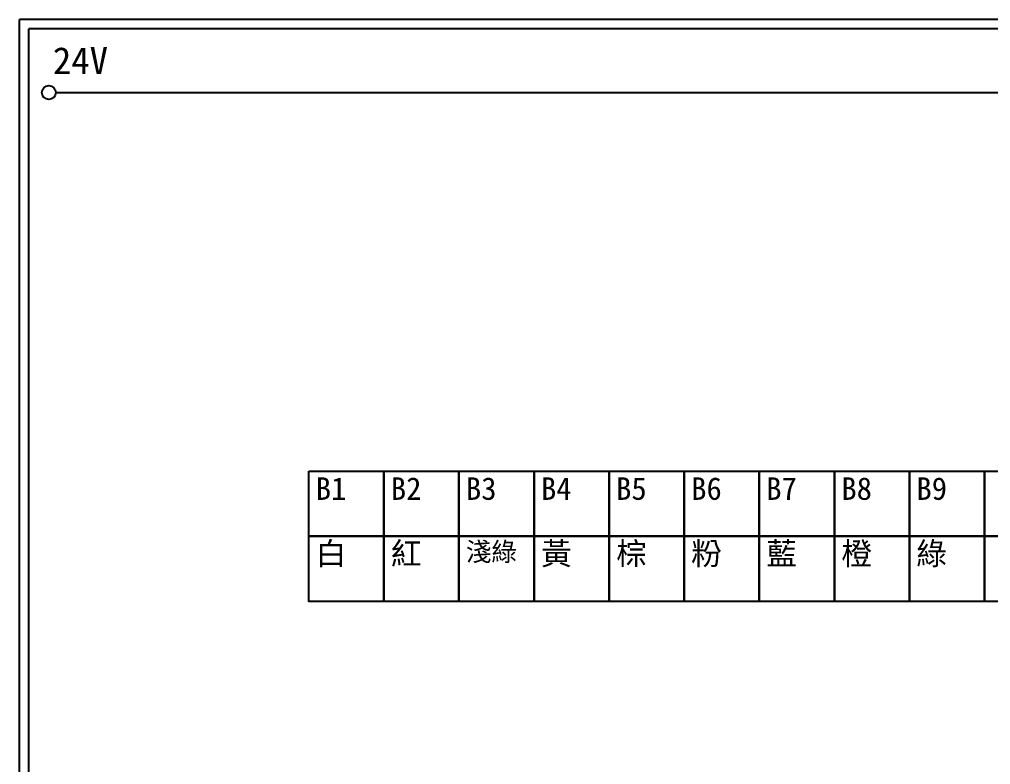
# Model space of a CAD drawing. Extents: x 627 to 914, y 3 to 207.
# Drawn here: x 627.2 to 756.7, y 107.6 to 207 of the extents above; entities that cross this region are included whole.
import ezdxf

# ---------------------------------------------------------------- set-up
doc = ezdxf.new("R2010")
doc.units = 0
doc.layers.get('0').update_dxf_attribs({"linetype": 'CONTINUOUS'})
doc.layers.add('圖框層', color=7, linetype='CONTINUOUS')
doc.layers.add('標尺寸層', color=3, linetype='CONTINUOUS')
doc.styles.add('STSL', font='kaiu.ttf')

msp = doc.modelspace()

# ---------------------------------------------------------------- linework, layer by layer
for points in [[(665.77, 146.73), (675.78, 146.73), (675.78, 138.07), (665.77, 138.07)], [(675.78, 146.73), (685.79, 146.73), (685.79, 138.07), (675.78, 138.07)], [(685.79, 146.73), (695.8, 146.73), (695.8, 138.07), (685.79, 138.07)], [(695.8, 146.73), (705.81, 146.73), (705.81, 138.07), (695.8, 138.07)], [(705.81, 146.73), (715.82, 146.73), (715.82, 138.07), (705.81, 138.07)], [(715.82, 146.73), (725.83, 146.73), (725.83, 138.07), (715.82, 138.07)], [(725.83, 146.73), (735.84, 146.73), (735.84, 138.07), (725.83, 138.07)], [(735.84, 146.73), (745.85, 146.73), (745.85, 138.07), (735.84, 138.07)], [(745.85, 146.73), (755.86, 146.73), (755.86, 138.07), (745.85, 138.07)], [(755.86, 146.73), (765.87, 146.73), (765.87, 138.07), (755.86, 138.07)], [(665.77, 138.07), (675.78, 138.07), (675.78, 129.4), (665.77, 129.4)], [(675.78, 138.07), (685.79, 138.07), (685.79, 129.4), (675.78, 129.4)], [(685.79, 138.07), (695.8, 138.07), (695.8, 129.4), (685.79, 129.4)], [(695.8, 138.07), (705.81, 138.07), (705.81, 129.4), (695.8, 129.4)], [(705.81, 138.07), (715.82, 138.07), (715.82, 129.4), (705.81, 129.4)], [(715.82, 138.07), (725.83, 138.07), (725.83, 129.4), (715.82, 129.4)], [(725.83, 138.07), (735.84, 138.07), (735.84, 129.4), (725.83, 129.4)], [(735.84, 138.07), (745.85, 138.07), (745.85, 129.4), (735.84, 129.4)], [(745.85, 138.07), (755.86, 138.07), (755.86, 129.4), (745.85, 129.4)], [(755.86, 138.07), (765.87, 138.07), (765.87, 129.4), (755.86, 129.4)]]:
    msp.add_lwpolyline(points, close=True)
at = {"layer": '圖框層', "color": 7}
for p, q in [((914.2, 206.97), (627.2, 206.97)), ((627.2, 3), (627.2, 206.97)), ((912.95, 205.72), (628.45, 205.72)), ((628.45, 4.25), (628.45, 205.72))]:
    msp.add_line(p, q, dxfattribs=at)
at = {"layer": '標尺寸層', "color": 7}
msp.add_line((632.04, 197.22), (909.63, 197.22), dxfattribs=at)
msp.add_circle((631.12, 197.22), 0.92, dxfattribs=at)

# ---------------------------------------------------------------- texts
at = {"width": 8.2913, "attachment_point": 1}
for s, insert, char_height in [('B1', (666.7, 145.93), 3), ('B2', (676.71, 145.93), 3), ('B3', (686.72, 145.93), 3), ('B4', (696.73, 145.93), 3), ('B5', (706.74, 145.93), 3), ('B6', (716.75, 145.93), 3), ('B7', (726.76, 145.93), 3), ('B8', (736.77, 145.93), 3), ('B9', (746.78, 145.93), 3), ('{\\fPMingLiU|b0|i0|c136|p18;白}', (666.7, 137.27), 3), ('{\\fPMingLiU|b0|i0|c136|p18;紅}', (676.71, 137.27), 3), ('{\\fPMingLiU|b0|i0|c136|p18;淺綠}', (686.72, 137.27), 2.5), ('{\\fPMingLiU|b0|i0|c136|p18;黃}', (696.73, 137.27), 3), ('{\\fPMingLiU|b0|i0|c136|p18;棕}', (706.74, 137.27), 3), ('{\\fPMingLiU|b0|i0|c136|p18;粉}', (716.75, 137.27), 3), ('{\\fPMingLiU|b0|i0|c136|p18;藍}', (726.76, 137.27), 3), ('{\\fPMingLiU|b0|i0|c136|p18;橙}', (736.77, 137.27), 3), ('{\\fPMingLiU|b0|i0|c136|p18;綠}', (746.78, 137.27), 3)]:
    msp.add_mtext(s, dxfattribs=dict(at, insert=insert, char_height=char_height))
at = {"layer": '圖框層', "color": 4, "style": 'STSL'}
msp.add_text('24V', height=3.6, dxfattribs=at).set_placement((631.66, 199.68))

doc.saveas('drawing.dxf')
